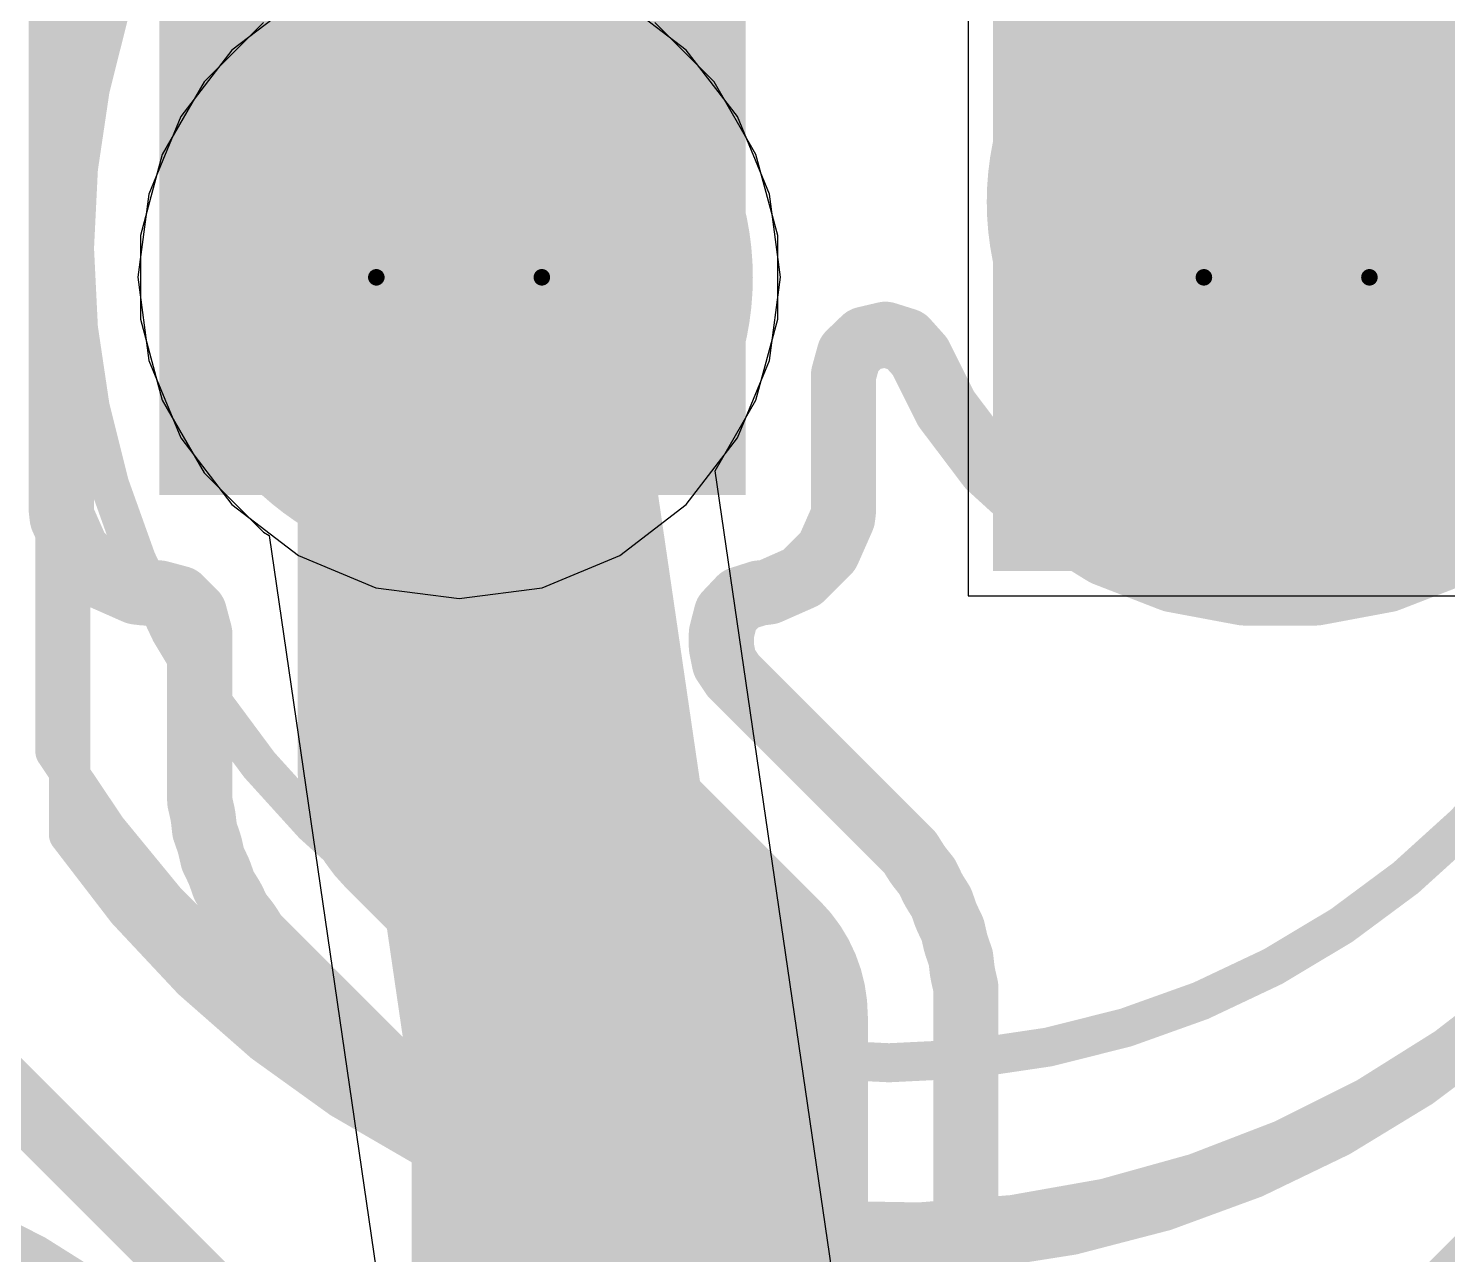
# Model space of a CAD drawing. Header units: inches. Extents: x 0 to 12.4, y -0.6 to 2.2.
# Drawn here: x 1.13 to 1.3014, y 0.7199 to 0.8681 of the extents above; entities that cross this region are included whole.
import ezdxf

# ---------------------------------------------------------------- set-up
doc = ezdxf.new("R2010")
doc.units = ezdxf.units.IN
doc.header["$MEASUREMENT"] = 0
for name, color, linetype in [('Bottom Layer', 5, 'Continuous'), ('Bottom Solder', 6, 'Continuous'), ('Dimension', 6, 'Continuous'), ('Drill Drawing', 1, 'Continuous'), ('Mechanical 4', 56, 'Continuous'), ('Multi-Layer', 9, 'Continuous'), ('Pad Holes', 156, 'Continuous'), ('Top Layer', 1, 'Continuous'), ('Top Overlay', 2, 'Continuous'), ('Top Solder', 216, 'Continuous')]:
    doc.layers.add(name, color=color, linetype=linetype)

# ---------------------------------------------------------------- blocks, each defined once
blk = doc.blocks.new('IR333_A_47')
at = {"layer": 'Bottom Layer'}
blk.add_hatch(color=5, dxfattribs=at).paths.add_polyline_path([(-0.08149595, 0.03149605), (-0.01850385, 0.03149605), (-0.01850385, -0.03149605), (-0.08149595, -0.03149605)])
h = blk.add_hatch(color=5, dxfattribs=at)
edge = h.paths.add_edge_path()
edge.add_arc((0.0499999, 0), 0.031496, 0, 360)
at = {"layer": 'Bottom Solder'}
blk.add_hatch(color=6, dxfattribs=at).paths.add_polyline_path([(-0.08549595, 0.03549605), (-0.01450385, 0.03549605), (-0.01450385, -0.03549605), (-0.08549595, -0.03549605)])
h = blk.add_hatch(color=6, dxfattribs=at)
edge = h.paths.add_edge_path()
edge.add_arc((0.0499999, 0), 0.035496, 0, 360)
at = {"layer": 'Multi-Layer'}
blk.add_hatch(color=9, dxfattribs=at).paths.add_polyline_path([(-0.08149595, 0.03149605), (-0.01850385, 0.03149605), (-0.01850385, -0.03149605), (-0.08149595, -0.03149605)])
h = blk.add_hatch(color=9, dxfattribs=at)
edge = h.paths.add_edge_path()
edge.add_arc((0.0499999, 0), 0.031496, 0, 360)
at = {"layer": 'Pad Holes'}
h = blk.add_hatch(color=7, dxfattribs=at)
edge = h.paths.add_edge_path()
edge.add_arc((-0.0499999, 0), 0.017717, 0, 360)
h = blk.add_hatch(color=7, dxfattribs=at)
edge = h.paths.add_edge_path()
edge.add_arc((0.0499999, 0), 0.017717, 0, 360)
at = {"layer": 'Top Layer'}
blk.add_hatch(color=1, dxfattribs=at).paths.add_polyline_path([(-0.08149595, 0.03149605), (-0.01850385, 0.03149605), (-0.01850385, -0.03149605), (-0.08149595, -0.03149605)])
h = blk.add_hatch(color=1, dxfattribs=at)
edge = h.paths.add_edge_path()
edge.add_arc((0.0499999, 0), 0.031496, 0, 360)
at = {"layer": 'Top Solder'}
blk.add_hatch(color=216, dxfattribs=at).paths.add_polyline_path([(-0.08549595, 0.03549605), (-0.01450385, 0.03549605), (-0.01450385, -0.03549605), (-0.08549595, -0.03549605)])
h = blk.add_hatch(color=216, dxfattribs=at)
edge = h.paths.add_edge_path()
edge.add_arc((0.0499999, 0), 0.035496, 0, 360)
at = {"layer": 'Top Overlay'}
for points in [[(-0.1181102, 0, 0.005, 0.005, -0.7350501228491367), (0.0970696, 0.0672869, 0.005, 0.005, 0)], [(0.0970696, -0.0672869, 0.005, 0.005, 0), (0.0970695, 0.0672869, 0.005, 0.005, 0)], [(0.0970696, -0.0672869, 0.005, 0.005, -0.7350501228491367), (-0.1181102, 0, 0.005, 0.005, 0)]]:
    blk.add_lwpolyline(points, format="xyseb", dxfattribs=at)
for points in [[(0.0958195, 0.0672869, 0.0025, 0.0025, 1), (0.0983195, 0.0672869, 0.0025, 0.0025, 1)], [(0.0958196, 0.0672869, 0.0025, 0.0025, 1), (0.0983196, 0.0672869, 0.0025, 0.0025, 1)]]:
    blk.add_lwpolyline(points, format="xyseb", close=True, dxfattribs=at)
blk = doc.blocks.new('IR333_A_48')
at = {"layer": 'Top Overlay'}
blk.add_lwpolyline([(-0.1181102, 0, 0.005, 0.005, -0.7350501228491367), (0.0970696, 0.0672869, 0.005, 0.005, 0)], format="xyseb", dxfattribs=at)

msp = doc.modelspace()

# ---------------------------------------------------------------- hatches: boundary and pattern name
at = {"layer": 'Dimension'}
msp.add_hatch(color=6, dxfattribs=at).paths.add_polyline_path([(1.14576195, 0.88255565), (1.21662805, 0.88255565), (1.21662805, 0.81168955), (1.14576195, 0.81168955)])
h = msp.add_hatch(color=6, dxfattribs=at)
edge = h.paths.add_edge_path()
edge.add_arc((1.281195, 0.8471226), 0.035433, 0, 360)
h = msp.add_hatch(color=6, dxfattribs=at)
edge = h.paths.add_edge_path()
edge.add_arc((1.281195, 0.8471226), 0.035433, 0, 360)

# ---------------------------------------------------------------- linework, layer by layer
at = {"layer": 'Bottom Layer'}
for p, q in [((1.1625861, 0.8716262), (1.1545445, 0.8654557)), ((1.2094559, 0.8654557), (1.2014143, 0.8716262)), ((1.1545445, 0.8654557), (1.148374, 0.8574141)), ((1.2156264, 0.8574141), (1.2094559, 0.8654557)), ((1.148374, 0.8574141), (1.144495, 0.8480495)), ((1.2195054, 0.8480495), (1.2156264, 0.8574141)), ((1.144495, 0.8480495), (1.143172, 0.838)), ((1.2208284, 0.838), (1.2195054, 0.8480495)), ((1.143172, 0.838), (1.144495, 0.8279505)), ((1.2195054, 0.8279505), (1.2208284, 0.838)), ((1.144495, 0.8279505), (1.148374, 0.8185859)), ((1.2156264, 0.8185859), (1.2195054, 0.8279505)), ((1.148374, 0.8185859), (1.1545445, 0.8105443)), ((1.2094559, 0.8105443), (1.2156264, 0.8185859)), ((1.1545445, 0.8105443), (1.1625861, 0.8043738)), ((1.2014143, 0.8043738), (1.2094559, 0.8105443)), ((1.1625861, 0.8043738), (1.1719507, 0.8004948)), ((1.1920497, 0.8004948), (1.2014143, 0.8043738)), ((1.1719507, 0.8004948), (1.1820002, 0.7991718)), ((1.1820002, 0.7991718), (1.1920497, 0.8004948))]:
    msp.add_line(p, q, dxfattribs=at)
at = {"layer": 'Dimension'}
for points in [[(1.1723368, 0.9947604, 0.0393701, 0.0393701, 0), (1.281195, 0.8859021, 0.0393701, 0.0393701, 0)], [(1.281195, 0.8471226, 0.0393701, 0.0393701, 0), (1.281195, 0.8859021, 0.0393701, 0.0393701, 0)], [(1.1339313, 0.8100641, 0.007874, 0.007874, 0), (1.1339313, 0.8841813, 0.007874, 0.007874, 0)], [(1.181195, 0.8471226, 0.0393701, 0.0393701, 0), (1.1821793, 0.8461383, 0.0393701, 0.0393701, 0)], [(1.1821793, 0.778225, 0.0393701, 0.0393701, 0), (1.1821793, 0.8461383, 0.0393701, 0.0393701, 0)], [(1.2291432, 0.8287328, 0.007874, 0.007874, 0), (1.2310046, 0.8305266, 0.007874, 0.007874, 0)], [(1.2310046, 0.8305266, 0.007874, 0.007874, 0), (1.233521, 0.8311185, 0.007874, 0.007874, 0)], [(1.233521, 0.8311185, 0.007874, 0.007874, 0), (1.2359869, 0.8303424, 0.007874, 0.007874, 0)], [(1.2359869, 0.8303424, 0.007874, 0.007874, 0), (1.2377107, 0.828416, 0.007874, 0.007874, 0)], [(1.2284588, 0.82624, 0.007874, 0.007874, 0), (1.2291432, 0.8287328, 0.007874, 0.007874, 0)], [(1.2377107, 0.828416, 0.007874, 0.007874, 0), (1.2407378, 0.8223368, 0.007874, 0.007874, 0)], [(1.2284588, 0.8099232, 0.007874, 0.007874, 0), (1.2284588, 0.82624, 0.007874, 0.007874, 0)], [(1.2407378, 0.8223368, 0.007874, 0.007874, 0), (1.2407379, 0.8223367, 0.007874, 0.007874, 0)], [(1.2407379, 0.8223367, 0.007874, 0.007874, 0), (1.2408384, 0.8221348, 0.007874, 0.007874, 0)], [(1.2408384, 0.8221348, 0.007874, 0.007874, 0), (1.2409742, 0.821955, 0.007874, 0.007874, 0)], [(1.2409742, 0.821955, 0.007874, 0.007874, 0), (1.2409743, 0.8219548, 0.007874, 0.007874, 0)], [(1.2409743, 0.8219548, 0.007874, 0.007874, 0), (1.2459809, 0.815325, 0.007874, 0.007874, 0)], [(1.2459809, 0.815325, 0.007874, 0.007874, 0), (1.2459811, 0.8153248, 0.007874, 0.007874, 0)], [(1.2459811, 0.8153248, 0.007874, 0.007874, 0), (1.246117, 0.8151448, 0.007874, 0.007874, 0)], [(1.246117, 0.8151448, 0.007874, 0.007874, 0), (1.2462838, 0.8149928, 0.007874, 0.007874, 0)], [(1.2462838, 0.8149928, 0.007874, 0.007874, 0), (1.246284, 0.8149926, 0.007874, 0.007874, 0)], [(1.246284, 0.8149926, 0.007874, 0.007874, 0), (1.2492874, 0.8122546, 0.007874, 0.007874, 0)], [(1.2492874, 0.8122546, 0.007874, 0.007874, 0), (1.2525902, 0.8092437, 0.007874, 0.007874, 0)], [(1.1339313, 0.8100635, 0.007874, 0.007874, 0), (1.1339313, 0.8100641, 0.007874, 0.007874, 0)], [(1.1339313, 0.8099232, 0.007874, 0.007874, 0), (1.1339313, 0.8100635, 0.007874, 0.007874, 0)], [(1.1339313, 0.8099232, 0.007874, 0.007874, 0), (1.1339475, 0.8097836, 0.007874, 0.007874, 0)], [(1.1339475, 0.8097832, 0.007874, 0.007874, 0), (1.1339475, 0.8097836, 0.007874, 0.007874, 0)], [(1.1339475, 0.8097832, 0.007874, 0.007874, 0), (1.1339925, 0.8093957, 0.007874, 0.007874, 0)], [(1.1339925, 0.8093957, 0.007874, 0.007874, 0), (1.134046, 0.808934, 0.007874, 0.007874, 0)], [(1.134046, 0.808934, 0.007874, 0.007874, 0), (1.1358326, 0.8048878, 0.007874, 0.007874, 0)], [(1.2265575, 0.8048878, 0.007874, 0.007874, 0), (1.2283441, 0.808934, 0.007874, 0.007874, 0)], [(1.2283441, 0.808934, 0.007874, 0.007874, 0), (1.2284588, 0.8099232, 0.007874, 0.007874, 0)], [(1.2515565, 0.6657942, 0.007874, 0.007874, 0), (1.3950925, 0.8093303, 0.007874, 0.007874, 0)], [(1.2525902, 0.8092437, 0.007874, 0.007874, 0), (1.2600375, 0.8046326, 0.007874, 0.007874, 0)], [(1.3023526, 0.8046326, 0.007874, 0.007874, 0), (1.3097998, 0.8092437, 0.007874, 0.007874, 0)], [(1.1358326, 0.8048878, 0.007874, 0.007874, 0), (1.1389602, 0.8017602, 0.007874, 0.007874, 0)], [(1.2234299, 0.8017602, 0.007874, 0.007874, 0), (1.2265575, 0.8048878, 0.007874, 0.007874, 0)], [(1.2600375, 0.8046326, 0.007874, 0.007874, 0), (1.2682053, 0.8014683, 0.007874, 0.007874, 0)], [(1.2941848, 0.8014683, 0.007874, 0.007874, 0), (1.3023526, 0.8046326, 0.007874, 0.007874, 0)], [(1.1389602, 0.8017602, 0.007874, 0.007874, 0), (1.1417506, 0.8005281, 0.007874, 0.007874, 0)], [(1.1417506, 0.8005281, 0.007874, 0.007874, 0), (1.1426705, 0.8001219, 0.007874, 0.007874, 0)], [(1.2193837, 0.7999736, 0.007874, 0.007874, 0), (1.2234299, 0.8017602, 0.007874, 0.007874, 0)], [(1.2682053, 0.8014683, 0.007874, 0.007874, 0), (1.2768154, 0.7998588, 0.007874, 0.007874, 0)], [(1.2855747, 0.7998588, 0.007874, 0.007874, 0), (1.2941848, 0.8014683, 0.007874, 0.007874, 0)], [(1.1426705, 0.8001219, 0.007874, 0.007874, 0), (1.1430064, 0.7999736, 0.007874, 0.007874, 0)], [(1.1430064, 0.7999736, 0.007874, 0.007874, 0), (1.1439956, 0.7998588, 0.007874, 0.007874, 0)], [(1.1439956, 0.7998588, 0.007874, 0.007874, 0), (1.1457817, 0.7998588, 0.007874, 0.007874, 0)], [(1.1457817, 0.7998588, 0.007874, 0.007874, 0), (1.1482226, 0.7992048, 0.007874, 0.007874, 0)], [(1.1482226, 0.7992048, 0.007874, 0.007874, 0), (1.1500095, 0.7974179, 0.007874, 0.007874, 0)], [(1.2143029, 0.7973466, 0.007874, 0.007874, 0), (1.215975, 0.7991182, 0.007874, 0.007874, 0)], [(1.215975, 0.7991182, 0.007874, 0.007874, 0), (1.2182876, 0.7998589, 0.007874, 0.007874, 0)], [(1.2182876, 0.7998589, 0.007874, 0.007874, 0), (1.2183944, 0.7998589, 0.007874, 0.007874, 0)], [(1.2183944, 0.7998589, 0.007874, 0.007874, 0), (1.2193837, 0.7999736, 0.007874, 0.007874, 0)], [(1.2768154, 0.7998588, 0.007874, 0.007874, 0), (1.2853491, 0.7998588, 0.007874, 0.007874, 0)], [(1.2853491, 0.7998588, 0.007874, 0.007874, 0), (1.2855747, 0.7998588, 0.007874, 0.007874, 0)], [(1.1500095, 0.7974179, 0.007874, 0.007874, 0), (1.1506635, 0.7949769, 0.007874, 0.007874, 0)], [(1.213695, 0.7949875, 0.007874, 0.007874, 0), (1.2143029, 0.7973466, 0.007874, 0.007874, 0)], [(1.1506635, 0.7817759, 0.007874, 0.007874, 0), (1.1506635, 0.7949769, 0.007874, 0.007874, 0)], [(1.1821793, 0.778225, 0.0393701, 0.0393701, 0), (1.2117068, 0.7486974, 0.0393701, 0.0393701, 0)], [(1.213695, 0.7933013, 0.007874, 0.007874, 0), (1.213695, 0.7949875, 0.007874, 0.007874, 0)], [(1.213695, 0.7933013, 0.007874, 0.007874, 0), (1.2140667, 0.7914331, 0.007874, 0.007874, 0)], [(1.2140667, 0.7914331, 0.007874, 0.007874, 0), (1.2151249, 0.7898493, 0.007874, 0.007874, 0)], [(1.2151249, 0.7898493, 0.007874, 0.007874, 0), (1.2314809, 0.7734933, 0.007874, 0.007874, 0)], [(1.1506635, 0.774674, 0.007874, 0.007874, 0), (1.1506635, 0.7817759, 0.007874, 0.007874, 0)], [(1.1506635, 0.774674, 0.007874, 0.007874, 0), (1.1507245, 0.7744067, 0.007874, 0.007874, 0)], [(1.1507245, 0.7744067, 0.007874, 0.007874, 0), (1.1507246, 0.7744065, 0.007874, 0.007874, 0)], [(1.1507246, 0.7744065, 0.007874, 0.007874, 0), (1.1509989, 0.7732046, 0.007874, 0.007874, 0)], [(1.1509989, 0.7732046, 0.007874, 0.007874, 0), (1.1510905, 0.7726652, 0.007874, 0.007874, 0)], [(1.2314809, 0.7734933, 0.007874, 0.007874, 0), (1.2365028, 0.7684715, 0.007874, 0.007874, 0)], [(1.1510905, 0.7726652, 0.007874, 0.007874, 0), (1.1512286, 0.7714401, 0.007874, 0.007874, 0)], [(1.1512286, 0.7714401, 0.007874, 0.007874, 0), (1.1512593, 0.7711677, 0.007874, 0.007874, 0)], [(1.1512593, 0.7711677, 0.007874, 0.007874, 0), (1.1517472, 0.7697733, 0.007874, 0.007874, 0)], [(1.1517472, 0.7697733, 0.007874, 0.007874, 0), (1.1517569, 0.7697455, 0.007874, 0.007874, 0)], [(1.1517569, 0.7697455, 0.007874, 0.007874, 0), (1.1519084, 0.7692196, 0.007874, 0.007874, 0)], [(1.1519084, 0.7692196, 0.007874, 0.007874, 0), (1.1521828, 0.7680176, 0.007874, 0.007874, 0)], [(1.1521828, 0.7680176, 0.007874, 0.007874, 0), (1.1521829, 0.7680172, 0.007874, 0.007874, 0)], [(1.1521829, 0.7680172, 0.007874, 0.007874, 0), (1.1522439, 0.7677501, 0.007874, 0.007874, 0)], [(1.2365028, 0.7684715, 0.007874, 0.007874, 0), (1.2366486, 0.7682394, 0.007874, 0.007874, 0)], [(1.2366486, 0.7682394, 0.007874, 0.007874, 0), (1.2373044, 0.7671957, 0.007874, 0.007874, 0)], [(1.1522439, 0.7677501, 0.007874, 0.007874, 0), (1.1523627, 0.7675033, 0.007874, 0.007874, 0)], [(1.1523627, 0.7675033, 0.007874, 0.007874, 0), (1.1523628, 0.7675031, 0.007874, 0.007874, 0)], [(1.1523628, 0.7675031, 0.007874, 0.007874, 0), (1.1528978, 0.7663921, 0.007874, 0.007874, 0)], [(1.1528978, 0.7663921, 0.007874, 0.007874, 0), (1.1531072, 0.7658867, 0.007874, 0.007874, 0)], [(1.2373044, 0.7671957, 0.007874, 0.007874, 0), (1.2376211, 0.7667492, 0.007874, 0.007874, 0)], [(1.2376211, 0.7667492, 0.007874, 0.007874, 0), (1.2385608, 0.7655709, 0.007874, 0.007874, 0)], [(1.0739116, 0.7486974, 0.0393701, 0.0393701, 0), (1.1329667, 0.6896423, 0.0393701, 0.0393701, 0)], [(1.1531072, 0.7658867, 0.007874, 0.007874, 0), (1.1536049, 0.7644643, 0.007874, 0.007874, 0)], [(1.1536049, 0.7644643, 0.007874, 0.007874, 0), (1.1537506, 0.7642324, 0.007874, 0.007874, 0)], [(1.2117068, 0.6207446, 0.0393701, 0.0393701, 0), (1.2117068, 0.7486974, 0.0393701, 0.0393701, 0)], [(1.2385608, 0.7655709, 0.007874, 0.007874, 0), (1.2386798, 0.7653239, 0.007874, 0.007874, 0)], [(1.2386798, 0.7653238, 0.007874, 0.007874, 0), (1.2386798, 0.7653239, 0.007874, 0.007874, 0)], [(1.2386798, 0.7653238, 0.007874, 0.007874, 0), (1.2392146, 0.7642133, 0.007874, 0.007874, 0)], [(1.1537506, 0.7642324, 0.007874, 0.007874, 0), (1.1537507, 0.7642323, 0.007874, 0.007874, 0)], [(1.1537507, 0.7642323, 0.007874, 0.007874, 0), (1.1544065, 0.7631885, 0.007874, 0.007874, 0)], [(1.1544065, 0.7631885, 0.007874, 0.007874, 0), (1.1546713, 0.7627095, 0.007874, 0.007874, 0)], [(1.1546713, 0.7627095, 0.007874, 0.007874, 0), (1.1551795, 0.7616542, 0.007874, 0.007874, 0)], [(1.2392146, 0.7642133, 0.007874, 0.007874, 0), (1.2394794, 0.7637343, 0.007874, 0.007874, 0)], [(1.2394794, 0.7637343, 0.007874, 0.007874, 0), (1.2402812, 0.7624581, 0.007874, 0.007874, 0)], [(1.1551795, 0.7616542, 0.007874, 0.007874, 0), (1.1553253, 0.7613515, 0.007874, 0.007874, 0)], [(1.1553253, 0.7613515, 0.007874, 0.007874, 0), (1.1561465, 0.7603218, 0.007874, 0.007874, 0)], [(1.2402812, 0.7624581, 0.007874, 0.007874, 0), (1.2403717, 0.7621995, 0.007874, 0.007874, 0)], [(1.2403717, 0.7621995, 0.007874, 0.007874, 0), (1.2407789, 0.7610357, 0.007874, 0.007874, 0)], [(1.2407789, 0.7610357, 0.007874, 0.007874, 0), (1.2409882, 0.7605304, 0.007874, 0.007874, 0)], [(1.1068572, 0.7603218, 0.007874, 0.007874, 0), (1.1527408, 0.7144382, 0.007874, 0.007874, 0)], [(1.1561465, 0.7603218, 0.007874, 0.007874, 0), (1.1562648, 0.7601734, 0.007874, 0.007874, 0)], [(1.1562648, 0.7601734, 0.007874, 0.007874, 0), (1.1565816, 0.7597269, 0.007874, 0.007874, 0)], [(1.1565816, 0.7597269, 0.007874, 0.007874, 0), (1.1573834, 0.7584509, 0.007874, 0.007874, 0)], [(1.2409882, 0.7605304, 0.007874, 0.007874, 0), (1.2416423, 0.7591722, 0.007874, 0.007874, 0)], [(1.1573834, 0.7584509, 0.007874, 0.007874, 0), (1.1575774, 0.7582569, 0.007874, 0.007874, 0)], [(1.1575774, 0.7582569, 0.007874, 0.007874, 0), (1.1787612, 0.737073, 0.007874, 0.007874, 0)], [(1.2416423, 0.7591722, 0.007874, 0.007874, 0), (1.2419777, 0.7577027, 0.007874, 0.007874, 0)], [(1.2419777, 0.7577027, 0.007874, 0.007874, 0), (1.2421291, 0.7571772, 0.007874, 0.007874, 0)], [(1.2421291, 0.7571772, 0.007874, 0.007874, 0), (1.2425363, 0.7560135, 0.007874, 0.007874, 0)], [(1.2425363, 0.7560133, 0.007874, 0.007874, 0), (1.2425363, 0.7560135, 0.007874, 0.007874, 0)], [(1.2425363, 0.7560133, 0.007874, 0.007874, 0), (1.2426268, 0.7557547, 0.007874, 0.007874, 0)], [(1.2426268, 0.7557547, 0.007874, 0.007874, 0), (1.2427429, 0.7547241, 0.007874, 0.007874, 0)], [(1.2427429, 0.7547241, 0.007874, 0.007874, 0), (1.2427955, 0.7542574, 0.007874, 0.007874, 0)], [(1.2427955, 0.7542574, 0.007874, 0.007874, 0), (1.2428872, 0.7537177, 0.007874, 0.007874, 0)], [(1.2428872, 0.7537177, 0.007874, 0.007874, 0), (1.2432226, 0.7522483, 0.007874, 0.007874, 0)], [(1.2432226, 0.7519743, 0.007874, 0.007874, 0), (1.2432226, 0.7522483, 0.007874, 0.007874, 0)], [(1.2432226, 0.6692462, 0.007874, 0.007874, 0), (1.2432226, 0.7519743, 0.007874, 0.007874, 0)], [(1.1787612, 0.737073, 0.007874, 0.007874, 0), (1.1798195, 0.7354893, 0.007874, 0.007874, 0)], [(1.1798195, 0.7354893, 0.007874, 0.007874, 0), (1.1801911, 0.733621, 0.007874, 0.007874, 0)], [(1.1801911, 0.635821, 0.007874, 0.007874, 0), (1.1801911, 0.733621, 0.007874, 0.007874, 0)]]:
    msp.add_lwpolyline(points, format="xyseb", dxfattribs=at)
for points in [[(1.2713525, 0.8859021, 0.019685, 0.019685, 1), (1.2910375, 0.8859021, 0.019685, 0.019685, 1)], [(1.2713525, 0.8859021, 0.019685, 0.019685, 1), (1.2910375, 0.8859021, 0.019685, 0.019685, 1)], [(1.1713525, 0.8471226, 0.019685, 0.019685, 1), (1.1910375, 0.8471226, 0.019685, 0.019685, 1)], [(1.2713525, 0.8471226, 0.019685, 0.019685, 1), (1.2910375, 0.8471226, 0.019685, 0.019685, 1)], [(1.1723368, 0.8461383, 0.019685, 0.019685, 1), (1.1920218, 0.8461383, 0.019685, 0.019685, 1)], [(1.1723368, 0.8461383, 0.019685, 0.019685, 1), (1.1920218, 0.8461383, 0.019685, 0.019685, 1)], [(1.2290361, 0.8305266, 0.003937, 0.003937, 1), (1.2329731, 0.8305266, 0.003937, 0.003937, 1)], [(1.2290361, 0.8305266, 0.003937, 0.003937, 1), (1.2329731, 0.8305266, 0.003937, 0.003937, 1)], [(1.2315525, 0.8311185, 0.003937, 0.003937, 1), (1.2354895, 0.8311185, 0.003937, 0.003937, 1)], [(1.2315525, 0.8311185, 0.003937, 0.003937, 1), (1.2354895, 0.8311185, 0.003937, 0.003937, 1)], [(1.2340184, 0.8303424, 0.003937, 0.003937, 1), (1.2379554, 0.8303424, 0.003937, 0.003937, 1)], [(1.2340184, 0.8303424, 0.003937, 0.003937, 1), (1.2379554, 0.8303424, 0.003937, 0.003937, 1)], [(1.2271747, 0.8287328, 0.003937, 0.003937, 1), (1.2311117, 0.8287328, 0.003937, 0.003937, 1)], [(1.2271747, 0.8287328, 0.003937, 0.003937, 1), (1.2311117, 0.8287328, 0.003937, 0.003937, 1)], [(1.2357422, 0.828416, 0.003937, 0.003937, 1), (1.2396792, 0.828416, 0.003937, 0.003937, 1)], [(1.2357422, 0.828416, 0.003937, 0.003937, 1), (1.2396792, 0.828416, 0.003937, 0.003937, 1)], [(1.2264903, 0.82624, 0.003937, 0.003937, 1), (1.2304273, 0.82624, 0.003937, 0.003937, 1)], [(1.2264903, 0.82624, 0.003937, 0.003937, 1), (1.2304273, 0.82624, 0.003937, 0.003937, 1)], [(1.2387693, 0.8223368, 0.003937, 0.003937, 1), (1.2427063, 0.8223368, 0.003937, 0.003937, 1)], [(1.2387693, 0.8223368, 0.003937, 0.003937, 1), (1.2427063, 0.8223368, 0.003937, 0.003937, 1)], [(1.2387694, 0.8223367, 0.003937, 0.003937, 1), (1.2427064, 0.8223367, 0.003937, 0.003937, 1)], [(1.2387694, 0.8223367, 0.003937, 0.003937, 1), (1.2427064, 0.8223367, 0.003937, 0.003937, 1)], [(1.2388699, 0.8221348, 0.003937, 0.003937, 1), (1.2428069, 0.8221348, 0.003937, 0.003937, 1)], [(1.2388699, 0.8221348, 0.003937, 0.003937, 1), (1.2428069, 0.8221348, 0.003937, 0.003937, 1)], [(1.2390057, 0.821955, 0.003937, 0.003937, 1), (1.2429427, 0.821955, 0.003937, 0.003937, 1)], [(1.2390057, 0.821955, 0.003937, 0.003937, 1), (1.2429427, 0.821955, 0.003937, 0.003937, 1)], [(1.2390058, 0.8219548, 0.003937, 0.003937, 1), (1.2429428, 0.8219548, 0.003937, 0.003937, 1)], [(1.2390058, 0.8219548, 0.003937, 0.003937, 1), (1.2429428, 0.8219548, 0.003937, 0.003937, 1)], [(1.2440124, 0.815325, 0.003937, 0.003937, 1), (1.2479494, 0.815325, 0.003937, 0.003937, 1)], [(1.2440124, 0.815325, 0.003937, 0.003937, 1), (1.2479494, 0.815325, 0.003937, 0.003937, 1)], [(1.2440126, 0.8153248, 0.003937, 0.003937, 1), (1.2479496, 0.8153248, 0.003937, 0.003937, 1)], [(1.2440126, 0.8153248, 0.003937, 0.003937, 1), (1.2479496, 0.8153248, 0.003937, 0.003937, 1)], [(1.2441485, 0.8151448, 0.003937, 0.003937, 1), (1.2480855, 0.8151448, 0.003937, 0.003937, 1)], [(1.2441485, 0.8151448, 0.003937, 0.003937, 1), (1.2480855, 0.8151448, 0.003937, 0.003937, 1)], [(1.2443153, 0.8149928, 0.003937, 0.003937, 1), (1.2482523, 0.8149928, 0.003937, 0.003937, 1)], [(1.2443153, 0.8149928, 0.003937, 0.003937, 1), (1.2482523, 0.8149928, 0.003937, 0.003937, 1)], [(1.2443155, 0.8149926, 0.003937, 0.003937, 1), (1.2482525, 0.8149926, 0.003937, 0.003937, 1)], [(1.2443155, 0.8149926, 0.003937, 0.003937, 1), (1.2482525, 0.8149926, 0.003937, 0.003937, 1)], [(1.2473189, 0.8122546, 0.003937, 0.003937, 1), (1.2512559, 0.8122546, 0.003937, 0.003937, 1)], [(1.2473189, 0.8122546, 0.003937, 0.003937, 1), (1.2512559, 0.8122546, 0.003937, 0.003937, 1)], [(1.1319628, 0.8100641, 0.003937, 0.003937, 1), (1.1358998, 0.8100641, 0.003937, 0.003937, 1)], [(1.1319628, 0.8100641, 0.003937, 0.003937, 1), (1.1358998, 0.8100641, 0.003937, 0.003937, 1)], [(1.1319628, 0.8100635, 0.003937, 0.003937, 1), (1.1358998, 0.8100635, 0.003937, 0.003937, 1)], [(1.1319628, 0.8100635, 0.003937, 0.003937, 1), (1.1358998, 0.8100635, 0.003937, 0.003937, 1)], [(1.1319628, 0.8099232, 0.003937, 0.003937, 1), (1.1358998, 0.8099232, 0.003937, 0.003937, 1)], [(1.1319628, 0.8099232, 0.003937, 0.003937, 1), (1.1358998, 0.8099232, 0.003937, 0.003937, 1)], [(1.131979, 0.8097836, 0.003937, 0.003937, 1), (1.135916, 0.8097836, 0.003937, 0.003937, 1)], [(1.131979, 0.8097836, 0.003937, 0.003937, 1), (1.135916, 0.8097836, 0.003937, 0.003937, 1)], [(1.131979, 0.8097832, 0.003937, 0.003937, 1), (1.135916, 0.8097832, 0.003937, 0.003937, 1)], [(1.131979, 0.8097832, 0.003937, 0.003937, 1), (1.135916, 0.8097832, 0.003937, 0.003937, 1)], [(1.132024, 0.8093957, 0.003937, 0.003937, 1), (1.135961, 0.8093957, 0.003937, 0.003937, 1)], [(1.132024, 0.8093957, 0.003937, 0.003937, 1), (1.135961, 0.8093957, 0.003937, 0.003937, 1)], [(1.1320775, 0.808934, 0.003937, 0.003937, 1), (1.1360145, 0.808934, 0.003937, 0.003937, 1)], [(1.1320775, 0.808934, 0.003937, 0.003937, 1), (1.1360145, 0.808934, 0.003937, 0.003937, 1)], [(1.2263756, 0.808934, 0.003937, 0.003937, 1), (1.2303126, 0.808934, 0.003937, 0.003937, 1)], [(1.2263756, 0.808934, 0.003937, 0.003937, 1), (1.2303126, 0.808934, 0.003937, 0.003937, 1)], [(1.2264903, 0.8099232, 0.003937, 0.003937, 1), (1.2304273, 0.8099232, 0.003937, 0.003937, 1)], [(1.2264903, 0.8099232, 0.003937, 0.003937, 1), (1.2304273, 0.8099232, 0.003937, 0.003937, 1)], [(1.2506217, 0.8092437, 0.003937, 0.003937, 1), (1.2545587, 0.8092437, 0.003937, 0.003937, 1)], [(1.2506217, 0.8092437, 0.003937, 0.003937, 1), (1.2545587, 0.8092437, 0.003937, 0.003937, 1)], [(1.1338641, 0.8048878, 0.003937, 0.003937, 1), (1.1378011, 0.8048878, 0.003937, 0.003937, 1)], [(1.1338641, 0.8048878, 0.003937, 0.003937, 1), (1.1378011, 0.8048878, 0.003937, 0.003937, 1)], [(1.224589, 0.8048878, 0.003937, 0.003937, 1), (1.228526, 0.8048878, 0.003937, 0.003937, 1)], [(1.224589, 0.8048878, 0.003937, 0.003937, 1), (1.228526, 0.8048878, 0.003937, 0.003937, 1)], [(1.258069, 0.8046326, 0.003937, 0.003937, 1), (1.262006, 0.8046326, 0.003937, 0.003937, 1)], [(1.258069, 0.8046326, 0.003937, 0.003937, 1), (1.262006, 0.8046326, 0.003937, 0.003937, 1)], [(1.3003841, 0.8046326, 0.003937, 0.003937, 1), (1.3043211, 0.8046326, 0.003937, 0.003937, 1)], [(1.3003841, 0.8046326, 0.003937, 0.003937, 1), (1.3043211, 0.8046326, 0.003937, 0.003937, 1)], [(1.1369917, 0.8017602, 0.003937, 0.003937, 1), (1.1409287, 0.8017602, 0.003937, 0.003937, 1)], [(1.1369917, 0.8017602, 0.003937, 0.003937, 1), (1.1409287, 0.8017602, 0.003937, 0.003937, 1)], [(1.1397821, 0.8005281, 0.003937, 0.003937, 1), (1.1437191, 0.8005281, 0.003937, 0.003937, 1)], [(1.1397821, 0.8005281, 0.003937, 0.003937, 1), (1.1437191, 0.8005281, 0.003937, 0.003937, 1)], [(1.2214614, 0.8017602, 0.003937, 0.003937, 1), (1.2253984, 0.8017602, 0.003937, 0.003937, 1)], [(1.2214614, 0.8017602, 0.003937, 0.003937, 1), (1.2253984, 0.8017602, 0.003937, 0.003937, 1)], [(1.2662368, 0.8014683, 0.003937, 0.003937, 1), (1.2701738, 0.8014683, 0.003937, 0.003937, 1)], [(1.2662368, 0.8014683, 0.003937, 0.003937, 1), (1.2701738, 0.8014683, 0.003937, 0.003937, 1)], [(1.2922163, 0.8014683, 0.003937, 0.003937, 1), (1.2961533, 0.8014683, 0.003937, 0.003937, 1)], [(1.2922163, 0.8014683, 0.003937, 0.003937, 1), (1.2961533, 0.8014683, 0.003937, 0.003937, 1)], [(1.140702, 0.8001219, 0.003937, 0.003937, 1), (1.144639, 0.8001219, 0.003937, 0.003937, 1)], [(1.140702, 0.8001219, 0.003937, 0.003937, 1), (1.144639, 0.8001219, 0.003937, 0.003937, 1)], [(1.1410379, 0.7999736, 0.003937, 0.003937, 1), (1.1449749, 0.7999736, 0.003937, 0.003937, 1)], [(1.1410379, 0.7999736, 0.003937, 0.003937, 1), (1.1449749, 0.7999736, 0.003937, 0.003937, 1)], [(1.1420271, 0.7998588, 0.003937, 0.003937, 1), (1.1459641, 0.7998588, 0.003937, 0.003937, 1)], [(1.1420271, 0.7998588, 0.003937, 0.003937, 1), (1.1459641, 0.7998588, 0.003937, 0.003937, 1)], [(1.1438132, 0.7998588, 0.003937, 0.003937, 1), (1.1477502, 0.7998588, 0.003937, 0.003937, 1)], [(1.1438132, 0.7998588, 0.003937, 0.003937, 1), (1.1477502, 0.7998588, 0.003937, 0.003937, 1)], [(1.1462541, 0.7992048, 0.003937, 0.003937, 1), (1.1501911, 0.7992048, 0.003937, 0.003937, 1)], [(1.1462541, 0.7992048, 0.003937, 0.003937, 1), (1.1501911, 0.7992048, 0.003937, 0.003937, 1)], [(1.2140065, 0.7991182, 0.003937, 0.003937, 1), (1.2179435, 0.7991182, 0.003937, 0.003937, 1)], [(1.2140065, 0.7991182, 0.003937, 0.003937, 1), (1.2179435, 0.7991182, 0.003937, 0.003937, 1)], [(1.2163191, 0.7998589, 0.003937, 0.003937, 1), (1.2202561, 0.7998589, 0.003937, 0.003937, 1)], [(1.2163191, 0.7998589, 0.003937, 0.003937, 1), (1.2202561, 0.7998589, 0.003937, 0.003937, 1)], [(1.2164259, 0.7998589, 0.003937, 0.003937, 1), (1.2203629, 0.7998589, 0.003937, 0.003937, 1)], [(1.2164259, 0.7998589, 0.003937, 0.003937, 1), (1.2203629, 0.7998589, 0.003937, 0.003937, 1)], [(1.2174152, 0.7999736, 0.003937, 0.003937, 1), (1.2213522, 0.7999736, 0.003937, 0.003937, 1)], [(1.2174152, 0.7999736, 0.003937, 0.003937, 1), (1.2213522, 0.7999736, 0.003937, 0.003937, 1)], [(1.2748469, 0.7998588, 0.003937, 0.003937, 1), (1.2787839, 0.7998588, 0.003937, 0.003937, 1)], [(1.2748469, 0.7998588, 0.003937, 0.003937, 1), (1.2787839, 0.7998588, 0.003937, 0.003937, 1)], [(1.2833806, 0.7998588, 0.003937, 0.003937, 1), (1.2873176, 0.7998588, 0.003937, 0.003937, 1)], [(1.2833806, 0.7998588, 0.003937, 0.003937, 1), (1.2873176, 0.7998588, 0.003937, 0.003937, 1)], [(1.2836062, 0.7998588, 0.003937, 0.003937, 1), (1.2875432, 0.7998588, 0.003937, 0.003937, 1)], [(1.2836062, 0.7998588, 0.003937, 0.003937, 1), (1.2875432, 0.7998588, 0.003937, 0.003937, 1)], [(1.148041, 0.7974179, 0.003937, 0.003937, 1), (1.151978, 0.7974179, 0.003937, 0.003937, 1)], [(1.148041, 0.7974179, 0.003937, 0.003937, 1), (1.151978, 0.7974179, 0.003937, 0.003937, 1)], [(1.2123344, 0.7973466, 0.003937, 0.003937, 1), (1.2162714, 0.7973466, 0.003937, 0.003937, 1)], [(1.2123344, 0.7973466, 0.003937, 0.003937, 1), (1.2162714, 0.7973466, 0.003937, 0.003937, 1)], [(1.148695, 0.7949769, 0.003937, 0.003937, 1), (1.152632, 0.7949769, 0.003937, 0.003937, 1)], [(1.148695, 0.7949769, 0.003937, 0.003937, 1), (1.152632, 0.7949769, 0.003937, 0.003937, 1)], [(1.1723368, 0.778225, 0.019685, 0.019685, 1), (1.1920218, 0.778225, 0.019685, 0.019685, 1)], [(1.1723368, 0.778225, 0.019685, 0.019685, 1), (1.1920218, 0.778225, 0.019685, 0.019685, 1)], [(1.2117265, 0.7949875, 0.003937, 0.003937, 1), (1.2156635, 0.7949875, 0.003937, 0.003937, 1)], [(1.2117265, 0.7949875, 0.003937, 0.003937, 1), (1.2156635, 0.7949875, 0.003937, 0.003937, 1)], [(1.2117265, 0.7933013, 0.003937, 0.003937, 1), (1.2156635, 0.7933013, 0.003937, 0.003937, 1)], [(1.2117265, 0.7933013, 0.003937, 0.003937, 1), (1.2156635, 0.7933013, 0.003937, 0.003937, 1)], [(1.2120982, 0.7914331, 0.003937, 0.003937, 1), (1.2160352, 0.7914331, 0.003937, 0.003937, 1)], [(1.2120982, 0.7914331, 0.003937, 0.003937, 1), (1.2160352, 0.7914331, 0.003937, 0.003937, 1)], [(1.2131564, 0.7898493, 0.003937, 0.003937, 1), (1.2170934, 0.7898493, 0.003937, 0.003937, 1)], [(1.2131564, 0.7898493, 0.003937, 0.003937, 1), (1.2170934, 0.7898493, 0.003937, 0.003937, 1)], [(1.148695, 0.7817759, 0.003937, 0.003937, 1), (1.152632, 0.7817759, 0.003937, 0.003937, 1)], [(1.148695, 0.7817759, 0.003937, 0.003937, 1), (1.152632, 0.7817759, 0.003937, 0.003937, 1)], [(1.148695, 0.774674, 0.003937, 0.003937, 1), (1.152632, 0.774674, 0.003937, 0.003937, 1)], [(1.148695, 0.774674, 0.003937, 0.003937, 1), (1.152632, 0.774674, 0.003937, 0.003937, 1)], [(1.148756, 0.7744067, 0.003937, 0.003937, 1), (1.152693, 0.7744067, 0.003937, 0.003937, 1)], [(1.148756, 0.7744067, 0.003937, 0.003937, 1), (1.152693, 0.7744067, 0.003937, 0.003937, 1)], [(1.1487561, 0.7744065, 0.003937, 0.003937, 1), (1.1526931, 0.7744065, 0.003937, 0.003937, 1)], [(1.1487561, 0.7744065, 0.003937, 0.003937, 1), (1.1526931, 0.7744065, 0.003937, 0.003937, 1)], [(1.1490304, 0.7732046, 0.003937, 0.003937, 1), (1.1529674, 0.7732046, 0.003937, 0.003937, 1)], [(1.1490304, 0.7732046, 0.003937, 0.003937, 1), (1.1529674, 0.7732046, 0.003937, 0.003937, 1)], [(1.2295124, 0.7734933, 0.003937, 0.003937, 1), (1.2334494, 0.7734933, 0.003937, 0.003937, 1)], [(1.2295124, 0.7734933, 0.003937, 0.003937, 1), (1.2334494, 0.7734933, 0.003937, 0.003937, 1)], [(1.149122, 0.7726652, 0.003937, 0.003937, 1), (1.153059, 0.7726652, 0.003937, 0.003937, 1)], [(1.149122, 0.7726652, 0.003937, 0.003937, 1), (1.153059, 0.7726652, 0.003937, 0.003937, 1)], [(1.1492601, 0.7714401, 0.003937, 0.003937, 1), (1.1531971, 0.7714401, 0.003937, 0.003937, 1)], [(1.1492601, 0.7714401, 0.003937, 0.003937, 1), (1.1531971, 0.7714401, 0.003937, 0.003937, 1)], [(1.1492908, 0.7711677, 0.003937, 0.003937, 1), (1.1532278, 0.7711677, 0.003937, 0.003937, 1)], [(1.1492908, 0.7711677, 0.003937, 0.003937, 1), (1.1532278, 0.7711677, 0.003937, 0.003937, 1)], [(1.1497787, 0.7697733, 0.003937, 0.003937, 1), (1.1537157, 0.7697733, 0.003937, 0.003937, 1)], [(1.1497787, 0.7697733, 0.003937, 0.003937, 1), (1.1537157, 0.7697733, 0.003937, 0.003937, 1)], [(1.1497884, 0.7697455, 0.003937, 0.003937, 1), (1.1537254, 0.7697455, 0.003937, 0.003937, 1)], [(1.1497884, 0.7697455, 0.003937, 0.003937, 1), (1.1537254, 0.7697455, 0.003937, 0.003937, 1)], [(1.1499399, 0.7692196, 0.003937, 0.003937, 1), (1.1538769, 0.7692196, 0.003937, 0.003937, 1)], [(1.1499399, 0.7692196, 0.003937, 0.003937, 1), (1.1538769, 0.7692196, 0.003937, 0.003937, 1)], [(1.1502143, 0.7680176, 0.003937, 0.003937, 1), (1.1541513, 0.7680176, 0.003937, 0.003937, 1)], [(1.1502143, 0.7680176, 0.003937, 0.003937, 1), (1.1541513, 0.7680176, 0.003937, 0.003937, 1)], [(1.1502144, 0.7680172, 0.003937, 0.003937, 1), (1.1541514, 0.7680172, 0.003937, 0.003937, 1)], [(1.1502144, 0.7680172, 0.003937, 0.003937, 1), (1.1541514, 0.7680172, 0.003937, 0.003937, 1)], [(1.2345343, 0.7684715, 0.003937, 0.003937, 1), (1.2384713, 0.7684715, 0.003937, 0.003937, 1)], [(1.2345343, 0.7684715, 0.003937, 0.003937, 1), (1.2384713, 0.7684715, 0.003937, 0.003937, 1)], [(1.2346801, 0.7682394, 0.003937, 0.003937, 1), (1.2386171, 0.7682394, 0.003937, 0.003937, 1)], [(1.2346801, 0.7682394, 0.003937, 0.003937, 1), (1.2386171, 0.7682394, 0.003937, 0.003937, 1)], [(1.1502754, 0.7677501, 0.003937, 0.003937, 1), (1.1542124, 0.7677501, 0.003937, 0.003937, 1)], [(1.1502754, 0.7677501, 0.003937, 0.003937, 1), (1.1542124, 0.7677501, 0.003937, 0.003937, 1)], [(1.1503942, 0.7675033, 0.003937, 0.003937, 1), (1.1543312, 0.7675033, 0.003937, 0.003937, 1)], [(1.1503942, 0.7675033, 0.003937, 0.003937, 1), (1.1543312, 0.7675033, 0.003937, 0.003937, 1)], [(1.1503943, 0.7675031, 0.003937, 0.003937, 1), (1.1543313, 0.7675031, 0.003937, 0.003937, 1)], [(1.1503943, 0.7675031, 0.003937, 0.003937, 1), (1.1543313, 0.7675031, 0.003937, 0.003937, 1)], [(1.1509293, 0.7663921, 0.003937, 0.003937, 1), (1.1548663, 0.7663921, 0.003937, 0.003937, 1)], [(1.1509293, 0.7663921, 0.003937, 0.003937, 1), (1.1548663, 0.7663921, 0.003937, 0.003937, 1)], [(1.2353359, 0.7671957, 0.003937, 0.003937, 1), (1.2392729, 0.7671957, 0.003937, 0.003937, 1)], [(1.2353359, 0.7671957, 0.003937, 0.003937, 1), (1.2392729, 0.7671957, 0.003937, 0.003937, 1)], [(1.2356526, 0.7667492, 0.003937, 0.003937, 1), (1.2395896, 0.7667492, 0.003937, 0.003937, 1)], [(1.2356526, 0.7667492, 0.003937, 0.003937, 1), (1.2395896, 0.7667492, 0.003937, 0.003937, 1)], [(1.1511387, 0.7658867, 0.003937, 0.003937, 1), (1.1550757, 0.7658867, 0.003937, 0.003937, 1)], [(1.1511387, 0.7658867, 0.003937, 0.003937, 1), (1.1550757, 0.7658867, 0.003937, 0.003937, 1)], [(1.1516364, 0.7644643, 0.003937, 0.003937, 1), (1.1555734, 0.7644643, 0.003937, 0.003937, 1)], [(1.1516364, 0.7644643, 0.003937, 0.003937, 1), (1.1555734, 0.7644643, 0.003937, 0.003937, 1)], [(1.2018643, 0.7486974, 0.019685, 0.019685, 1), (1.2215493, 0.7486974, 0.019685, 0.019685, 1)], [(1.2018643, 0.7486974, 0.019685, 0.019685, 1), (1.2215493, 0.7486974, 0.019685, 0.019685, 1)], [(1.2365923, 0.7655709, 0.003937, 0.003937, 1), (1.2405293, 0.7655709, 0.003937, 0.003937, 1)], [(1.2365923, 0.7655709, 0.003937, 0.003937, 1), (1.2405293, 0.7655709, 0.003937, 0.003937, 1)], [(1.2367113, 0.7653239, 0.003937, 0.003937, 1), (1.2406483, 0.7653239, 0.003937, 0.003937, 1)], [(1.2367113, 0.7653239, 0.003937, 0.003937, 1), (1.2406483, 0.7653239, 0.003937, 0.003937, 1)], [(1.2367113, 0.7653238, 0.003937, 0.003937, 1), (1.2406483, 0.7653238, 0.003937, 0.003937, 1)], [(1.2367113, 0.7653238, 0.003937, 0.003937, 1), (1.2406483, 0.7653238, 0.003937, 0.003937, 1)], [(1.1517821, 0.7642324, 0.003937, 0.003937, 1), (1.1557191, 0.7642324, 0.003937, 0.003937, 1)], [(1.1517821, 0.7642324, 0.003937, 0.003937, 1), (1.1557191, 0.7642324, 0.003937, 0.003937, 1)], [(1.1517822, 0.7642323, 0.003937, 0.003937, 1), (1.1557192, 0.7642323, 0.003937, 0.003937, 1)], [(1.1517822, 0.7642323, 0.003937, 0.003937, 1), (1.1557192, 0.7642323, 0.003937, 0.003937, 1)], [(1.152438, 0.7631885, 0.003937, 0.003937, 1), (1.156375, 0.7631885, 0.003937, 0.003937, 1)], [(1.152438, 0.7631885, 0.003937, 0.003937, 1), (1.156375, 0.7631885, 0.003937, 0.003937, 1)], [(1.1527028, 0.7627095, 0.003937, 0.003937, 1), (1.1566398, 0.7627095, 0.003937, 0.003937, 1)], [(1.1527028, 0.7627095, 0.003937, 0.003937, 1), (1.1566398, 0.7627095, 0.003937, 0.003937, 1)], [(1.2372461, 0.7642133, 0.003937, 0.003937, 1), (1.2411831, 0.7642133, 0.003937, 0.003937, 1)], [(1.2372461, 0.7642133, 0.003937, 0.003937, 1), (1.2411831, 0.7642133, 0.003937, 0.003937, 1)], [(1.2375109, 0.7637343, 0.003937, 0.003937, 1), (1.2414479, 0.7637343, 0.003937, 0.003937, 1)], [(1.2375109, 0.7637343, 0.003937, 0.003937, 1), (1.2414479, 0.7637343, 0.003937, 0.003937, 1)], [(1.153211, 0.7616542, 0.003937, 0.003937, 1), (1.157148, 0.7616542, 0.003937, 0.003937, 1)], [(1.153211, 0.7616542, 0.003937, 0.003937, 1), (1.157148, 0.7616542, 0.003937, 0.003937, 1)], [(1.1533568, 0.7613515, 0.003937, 0.003937, 1), (1.1572938, 0.7613515, 0.003937, 0.003937, 1)], [(1.1533568, 0.7613515, 0.003937, 0.003937, 1), (1.1572938, 0.7613515, 0.003937, 0.003937, 1)], [(1.2383127, 0.7624581, 0.003937, 0.003937, 1), (1.2422497, 0.7624581, 0.003937, 0.003937, 1)], [(1.2383127, 0.7624581, 0.003937, 0.003937, 1), (1.2422497, 0.7624581, 0.003937, 0.003937, 1)], [(1.2384032, 0.7621995, 0.003937, 0.003937, 1), (1.2423402, 0.7621995, 0.003937, 0.003937, 1)], [(1.2384032, 0.7621995, 0.003937, 0.003937, 1), (1.2423402, 0.7621995, 0.003937, 0.003937, 1)], [(1.2388104, 0.7610357, 0.003937, 0.003937, 1), (1.2427474, 0.7610357, 0.003937, 0.003937, 1)], [(1.2388104, 0.7610357, 0.003937, 0.003937, 1), (1.2427474, 0.7610357, 0.003937, 0.003937, 1)], [(1.154178, 0.7603218, 0.003937, 0.003937, 1), (1.158115, 0.7603218, 0.003937, 0.003937, 1)], [(1.154178, 0.7603218, 0.003937, 0.003937, 1), (1.158115, 0.7603218, 0.003937, 0.003937, 1)], [(1.1542963, 0.7601734, 0.003937, 0.003937, 1), (1.1582333, 0.7601734, 0.003937, 0.003937, 1)], [(1.1542963, 0.7601734, 0.003937, 0.003937, 1), (1.1582333, 0.7601734, 0.003937, 0.003937, 1)], [(1.1546131, 0.7597269, 0.003937, 0.003937, 1), (1.1585501, 0.7597269, 0.003937, 0.003937, 1)], [(1.1546131, 0.7597269, 0.003937, 0.003937, 1), (1.1585501, 0.7597269, 0.003937, 0.003937, 1)], [(1.2390197, 0.7605304, 0.003937, 0.003937, 1), (1.2429567, 0.7605304, 0.003937, 0.003937, 1)], [(1.2390197, 0.7605304, 0.003937, 0.003937, 1), (1.2429567, 0.7605304, 0.003937, 0.003937, 1)], [(1.1554149, 0.7584509, 0.003937, 0.003937, 1), (1.1593519, 0.7584509, 0.003937, 0.003937, 1)], [(1.1554149, 0.7584509, 0.003937, 0.003937, 1), (1.1593519, 0.7584509, 0.003937, 0.003937, 1)], [(1.1556089, 0.7582569, 0.003937, 0.003937, 1), (1.1595459, 0.7582569, 0.003937, 0.003937, 1)], [(1.1556089, 0.7582569, 0.003937, 0.003937, 1), (1.1595459, 0.7582569, 0.003937, 0.003937, 1)], [(1.2396738, 0.7591722, 0.003937, 0.003937, 1), (1.2436108, 0.7591722, 0.003937, 0.003937, 1)], [(1.2396738, 0.7591722, 0.003937, 0.003937, 1), (1.2436108, 0.7591722, 0.003937, 0.003937, 1)], [(1.2400092, 0.7577027, 0.003937, 0.003937, 1), (1.2439462, 0.7577027, 0.003937, 0.003937, 1)], [(1.2400092, 0.7577027, 0.003937, 0.003937, 1), (1.2439462, 0.7577027, 0.003937, 0.003937, 1)], [(1.2401606, 0.7571772, 0.003937, 0.003937, 1), (1.2440976, 0.7571772, 0.003937, 0.003937, 1)], [(1.2401606, 0.7571772, 0.003937, 0.003937, 1), (1.2440976, 0.7571772, 0.003937, 0.003937, 1)], [(1.2405678, 0.7560135, 0.003937, 0.003937, 1), (1.2445048, 0.7560135, 0.003937, 0.003937, 1)], [(1.2405678, 0.7560135, 0.003937, 0.003937, 1), (1.2445048, 0.7560135, 0.003937, 0.003937, 1)], [(1.2405678, 0.7560133, 0.003937, 0.003937, 1), (1.2445048, 0.7560133, 0.003937, 0.003937, 1)], [(1.2405678, 0.7560133, 0.003937, 0.003937, 1), (1.2445048, 0.7560133, 0.003937, 0.003937, 1)], [(1.2406583, 0.7557547, 0.003937, 0.003937, 1), (1.2445953, 0.7557547, 0.003937, 0.003937, 1)], [(1.2406583, 0.7557547, 0.003937, 0.003937, 1), (1.2445953, 0.7557547, 0.003937, 0.003937, 1)], [(1.2407744, 0.7547241, 0.003937, 0.003937, 1), (1.2447114, 0.7547241, 0.003937, 0.003937, 1)], [(1.2407744, 0.7547241, 0.003937, 0.003937, 1), (1.2447114, 0.7547241, 0.003937, 0.003937, 1)], [(1.240827, 0.7542574, 0.003937, 0.003937, 1), (1.244764, 0.7542574, 0.003937, 0.003937, 1)], [(1.240827, 0.7542574, 0.003937, 0.003937, 1), (1.244764, 0.7542574, 0.003937, 0.003937, 1)], [(1.2409187, 0.7537177, 0.003937, 0.003937, 1), (1.2448557, 0.7537177, 0.003937, 0.003937, 1)], [(1.2409187, 0.7537177, 0.003937, 0.003937, 1), (1.2448557, 0.7537177, 0.003937, 0.003937, 1)], [(1.2412541, 0.7522483, 0.003937, 0.003937, 1), (1.2451911, 0.7522483, 0.003937, 0.003937, 1)], [(1.2412541, 0.7522483, 0.003937, 0.003937, 1), (1.2451911, 0.7522483, 0.003937, 0.003937, 1)], [(1.2412541, 0.7519743, 0.003937, 0.003937, 1), (1.2451911, 0.7519743, 0.003937, 0.003937, 1)], [(1.2412541, 0.7519743, 0.003937, 0.003937, 1), (1.2451911, 0.7519743, 0.003937, 0.003937, 1)], [(1.1767927, 0.737073, 0.003937, 0.003937, 1), (1.1807297, 0.737073, 0.003937, 0.003937, 1)], [(1.1767927, 0.737073, 0.003937, 0.003937, 1), (1.1807297, 0.737073, 0.003937, 0.003937, 1)], [(1.177851, 0.7354893, 0.003937, 0.003937, 1), (1.181788, 0.7354893, 0.003937, 0.003937, 1)], [(1.177851, 0.7354893, 0.003937, 0.003937, 1), (1.181788, 0.7354893, 0.003937, 0.003937, 1)], [(1.1782226, 0.733621, 0.003937, 0.003937, 1), (1.1821596, 0.733621, 0.003937, 0.003937, 1)], [(1.1782226, 0.733621, 0.003937, 0.003937, 1), (1.1821596, 0.733621, 0.003937, 0.003937, 1)]]:
    msp.add_lwpolyline(points, format="xyseb", close=True, dxfattribs=at)
at = {"layer": 'Drill Drawing'}
for points in [[(1.1920002, 0.838, 0.002, 0.002, 1), (1.1720002, 0.838, 0.002, 0.002, 1)], [(1.292, 0.838, 0.002, 0.002, 1), (1.272, 0.838, 0.002, 0.002, 1)], [(1.1715002, 0.838, 0.001, 0.001, 1), (1.1725002, 0.838, 0.001, 0.001, 1)], [(1.1915002, 0.838, 0.001, 0.001, 1), (1.1925002, 0.838, 0.001, 0.001, 1)], [(1.2715, 0.838, 0.001, 0.001, 1), (1.2725, 0.838, 0.001, 0.001, 1)], [(1.2915, 0.838, 0.001, 0.001, 1), (1.2925, 0.838, 0.001, 0.001, 1)]]:
    msp.add_lwpolyline(points, format="xyseb", close=True, dxfattribs=at)
at = {"layer": 'Mechanical 4'}
for points in [[(1.1331651, 0.9023318, 0.0047244, 0.0047244, -0.7597295937749395), (1.3516694, 0.8414935, 0.0047244, 0.0047244, 0)], [(1.1331653, 0.7806849, 0.0047244, 0.0047244, 0), (1.1331653, 0.9023385, 0.0047244, 0.0047244, 0)], [(1.3516691, 0.8415299, 0.0047244, 0.0047244, -0.7597295937749395), (1.1331654, 0.7806918, 0.0047244, 0.0047244, 0)], [(0.9618801, 0.6659744, 0.0047244, 0.0047244, -0.7597289982293517), (1.1851408, 0.6259758, 0.0047244, 0.0047244, 0)]]:
    msp.add_lwpolyline(points, format="xyseb", dxfattribs=at)
for points in [[(1.3323775, 0.8415117, 0.0047244, 0.0047244, 1), (1.1355279, 0.8415117, 0.0047244, 0.0047244, 1)], [(1.1343468, 0.8415117, 0.0023622, 0.0023622, 1), (1.136709, 0.8415117, 0.0023622, 0.0023622, 1)], [(1.1319842, 0.7806849, 0.0023622, 0.0023622, 1), (1.1343464, 0.7806849, 0.0023622, 0.0023622, 1)], [(1.1319843, 0.7806918, 0.0023622, 0.0023622, 1), (1.1343465, 0.7806918, 0.0023622, 0.0023622, 1)]]:
    msp.add_lwpolyline(points, format="xyseb", close=True, dxfattribs=at)
at = {"layer": 'Top Layer'}
for p, q in [((1.243504, 0.876496), (1.243504, 0.799504)), ((1.1583631, 0.8688045), (1.1511957, 0.8616371)), ((1.2128047, 0.8616371), (1.2056373, 0.8688045)), ((1.1511957, 0.8616371), (1.1461276, 0.8528589)), ((1.2178728, 0.8528589), (1.2128047, 0.8616371)), ((1.1461276, 0.8528589), (1.1435042, 0.8430681)), ((1.2204962, 0.8430681), (1.2178728, 0.8528589)), ((1.1435042, 0.8430681), (1.1435042, 0.8329319)), ((1.2204962, 0.8329319), (1.2204962, 0.8430681)), ((1.1435042, 0.8329319), (1.1461276, 0.8231411)), ((1.2178728, 0.8231411), (1.2204962, 0.8329319)), ((1.1461276, 0.8231411), (1.1511957, 0.8143629)), ((1.2129404, 0.814598), (1.2178728, 0.8231411)), ((1.2317155, 0.6860582), (1.2129404, 0.814598)), ((1.1511957, 0.8143629), (1.1583631, 0.8071955)), ((1.1583631, 0.8071955), (1.1590342, 0.806808)), ((1.1590342, 0.806808), (1.1775507, 0.680039)), ((1.243504, 0.799504), (1.320496, 0.799504))]:
    msp.add_line(p, q, dxfattribs=at)
msp.add_lwpolyline([(1.1820002, 0.838, 0.04, 0.04, 0), (1.2044978, 0.683975, 0.04, 0.04, 0)], format="xyseb", dxfattribs=at)
msp.add_lwpolyline([(1.1720002, 0.838, 0.02, 0.02, 1), (1.1920002, 0.838, 0.02, 0.02, 1)], format="xyseb", close=True, dxfattribs=at)

# ---------------------------------------------------------------- block references
for name, p, rotation in [('IR333_A_47', (1.2320001, 0.838), 180), ('IR333_A_48', (1.0727066, 0.6169291), 329.9999999999999)]:
    msp.add_blockref(name, p, dxfattribs=dict(rotation=rotation))

doc.saveas('drawing.dxf')
